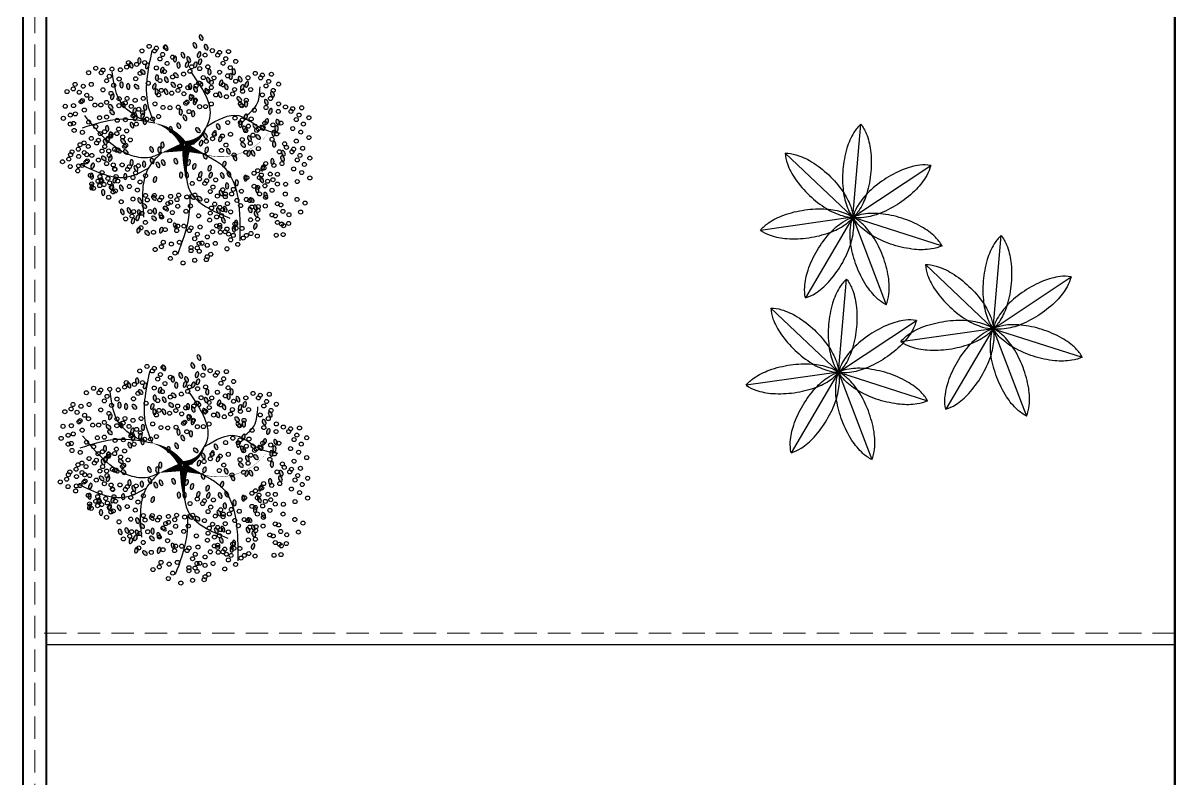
# Model space of a CAD drawing. Header units: millimetres. Extents: x 81693 to 98868, y 6565 to 11437.
# Drawn here: x 94479.4 to 94806.1, y 10430.1 to 10644.3 of the extents above; entities that cross this region are included whole.
import ezdxf

# ---------------------------------------------------------------- set-up
doc = ezdxf.new("R2010")
doc.units = ezdxf.units.MM
doc.linetypes.add('HIDDEN', pattern=[9.525, 6.35, -3.175])
for name, color, linetype in [('A-JARDINERAS', 4, 'Continuous'), ('ARBOLES', 3, 'Continuous'), ('M-CONTENSION', 50, 'Continuous'), ('MOLHO', 114, 'Continuous'), ('PN010', 1, 'Continuous')]:
    doc.layers.add(name, color=color, linetype=linetype)
for name, color, linetype, lineweight in [('Hachura', 1, 'Continuous', 9), ('Parede Baixa', 5, 'Continuous', 50), ('Parede Corte', 4, 'Continuous', 40), ('Pisos', 55, 'Continuous', 5), ('Projeção Cobertura', 2, 'HIDDEN', 20), ('Projeção Viga', 1, 'HIDDEN', 9)]:
    doc.layers.add(name, color=color, linetype=linetype, lineweight=lineweight)

# ---------------------------------------------------------------- blocks, each defined once
blk = doc.blocks.new('MOLHO1')
for q in [(-0.0735, 0.3723), (0.2453, 0.2896), (-0.3369, 0.1747), (-0.3466, -0.1545), (-0.0953, -0.3673), (0.2278, -0.3036), (0.3793, -0.0112)]:
    blk.add_line((0, 0), q)
for points in [[(-0.0735, 0.3723, 0.071554), (-0.0912, 0.3317, 0.064918), (-0.1008, 0.2629, 0.05107), (-0.0927, 0.1751, 0.05107)], [(-0.0735, 0.3723, -0.071554), (-0.0416, 0.3415, -0.064918), (-0.0066, 0.2815, -0.05107), (0.0192, 0.1972, -0.05107)], [(0.2453, 0.2896, 0.071554), (0.2024, 0.2781, 0.064918), (0.1427, 0.2427, 0.05107), (0.0791, 0.1816, 0.05107)], [(0.2453, 0.2896, -0.071554), (0.241, 0.2455, -0.064918), (0.2159, 0.1807, -0.05107), (0.1661, 0.108, -0.05107)], [(0.0192, 0.1972, -0.05107), (0.0273, 0.1094, -0.064918), (0.0177, 0.0406, -0.071554), (0, 0, -0.174779)], [(-0.3369, 0.1747, -0.071554), (-0.2929, 0.1803, -0.064918), (-0.2242, 0.1703, -0.05107), (-0.1422, 0.1379, -0.05107)], [(-0.3369, 0.1747, 0.071554), (-0.3162, 0.1355, 0.064918), (-0.2684, 0.0851, 0.05107), (-0.1947, 0.0367, 0.05107)], [(-0.0927, 0.1751, 0.05107), (-0.0669, 0.0908, 0.064918), (-0.0318, 0.0309, 0.071554), (0, 0, 0.174779)], [(0.0791, 0.1816, 0.05107), (0.0293, 0.1089, 0.064918), (0.0043, 0.0441, 0.071554), (0, 0, 0.174779)], [(-0.1422, 0.1379, -0.05107), (-0.0685, 0.0896, -0.064918), (-0.0207, 0.0392, -0.071554), (0, 0, -0.174779)], [(0.1661, 0.108, -0.05107), (0.1026, 0.0468, -0.064918), (0.0428, 0.0115, -0.071554), (0, 0, -0.174779)], [(0.1913, 0.0514, 0.05107), (0.1034, 0.045, 0.064918), (0.0372, 0.0242, 0.071554), (0, 0, 0.174779)], [(0.3793, -0.0112, 0.071554), (0.3437, 0.0151, 0.064918), (0.2787, 0.0398, 0.05107), (0.1913, 0.0514, 0.05107)], [(-0.1965, -0.0252, -0.05107), (-0.1128, 0.0023, -0.064918), (-0.0436, 0.0082, -0.071554), (0, 0, -0.174779)], [(-0.1947, 0.0367, 0.05107), (-0.1127, 0.0043, 0.064918), (-0.044, -0.0057, 0.071554), (0, 0, 0.174779)], [(-0.1501, -0.1293, 0.05107), (-0.0737, -0.0854, 0.064918), (-0.023, -0.0379, 0.071554), (0, 0, 0.174779)], [(-0.1028, -0.1693, -0.05107), (-0.0721, -0.0867, -0.064918), (-0.0336, -0.0289, -0.071554), (0, 0, -0.174779)], [(0.0683, -0.186, -0.05107), (0.0228, -0.1105, -0.064918), (0.0017, -0.0443, -0.071554), (0, 0, -0.174779)], [(0.188, -0.0626, -0.05107), (0.1006, -0.051, -0.064918), (0.0357, -0.0263, -0.071554), (0, 0, -0.174779)], [(0.1595, -0.1176, 0.05107), (0.0997, -0.0528, 0.064918), (0.0421, -0.014, 0.071554), (0, 0, 0.174779)], [(0.0075, -0.198, 0.05107), (0.0208, -0.1108, 0.064918), (0.0153, -0.0416, 0.071554), (0, 0, 0.174779)], [(-0.3466, -0.1545, -0.071554), (-0.3236, -0.1166, -0.064918), (-0.273, -0.0691, -0.05107), (-0.1965, -0.0252, -0.05107)], [(0.3793, -0.0112, -0.071554), (0.3422, -0.0354, -0.064918), (0.2759, -0.0562, -0.05107), (0.188, -0.0626, -0.05107)], [(-0.3466, -0.1545, 0.071554), (-0.3031, -0.1627, 0.064918), (-0.2339, -0.1568, 0.05107), (-0.1501, -0.1293, 0.05107)], [(0.2278, -0.3036, 0.071554), (0.2261, -0.2593, 0.064918), (0.2049, -0.1931, 0.05107), (0.1595, -0.1176, 0.05107)], [(-0.0953, -0.3673, -0.071554), (-0.1106, -0.3257, -0.064918), (-0.1162, -0.2565, -0.05107), (-0.1028, -0.1693, -0.05107)], [(0.2278, -0.3036, -0.071554), (0.1857, -0.2896, -0.064918), (0.1281, -0.2507, -0.05107), (0.0683, -0.186, -0.05107)], [(-0.0953, -0.3673, 0.071554), (-0.0617, -0.3384, 0.064918), (-0.0232, -0.2806, 0.05107), (0.0075, -0.198, 0.05107)]]:
    blk.add_lwpolyline(points, format="xyb")
blk = doc.blocks.new('VREG2')
at = {"layer": 'MOLHO', "xscale": 1.04751372467402, "yscale": 1.04751372467402, "zscale": 1.04751372467402, "rotation": 319.3896258453902}
blk.add_blockref('MOLHO1', (0.0043, -0.0462), dxfattribs=at)
blk = doc.blocks.new('17')
at = {"layer": 'A-JARDINERAS', "color": 32}
for points in [[(4495.84, 1680.23, 1.33, 0.0221, 0.199177), (4489.97, 1684.48, 0.0221, 0.0221, 1.224983)], [(4496.02, 1680.23, 1.33, 0.0221, 0.286986), (4500.47, 1683.82, 0.0221, 0.0221, -1.494927)], [(4497.07, 1679.43, 0.133, 0.0221, 0.381476), (4512.91, 1682.47, 0.0221, 0.0221, -1.841687)], [(4496.02, 1679.76, 1.77, 0.0221, 0), (4491.39, 1678.53, 0.0221, 0.0221, 0)], [(4496.02, 1679.66, 1.77, 0.0221, 0), (4500.28, 1678.15, 0.0221, 0.0221, 0)], [(4496.4, 1679.85, 1.77, 0.0221, 0.074947), (4496.4, 1672.95, 0.0221, 0.0221, 0.762797)]]:
    blk.add_lwpolyline(points, format="xyseb", dxfattribs=at)
for points in [[(4490, 1684.47), (4488.83, 1687.51), (4489.5, 1699.09)], [(4487.73, 1684.98), (4483.44, 1688.25), (4481.42, 1694.81)], [(4497.83, 1680.19), (4501.11, 1685.48), (4497.33, 1694.81)], [(4508.5, 1685.98), (4510.45, 1688), (4511.21, 1691.78)], [(4491.39, 1678.53), (4489.02, 1677.58), (4485.46, 1677.92), (4475.87, 1685.99)], [(4500.47, 1683.82), (4506.92, 1685.99), (4511.46, 1683.47), (4515.25, 1682.46)], [(4490, 1684.47), (4482.94, 1685.23), (4475.36, 1683.47)], [(4497.07, 1679.43), (4503.89, 1675.65), (4507.17, 1660.78)], [(4491.39, 1678.53), (4489, 1675.9), (4487.73, 1665.57)], [(4496.57, 1678.43), (4497.07, 1670.86), (4505.15, 1665.32)], [(4488.74, 1675.4), (4484.7, 1673.64), (4475.11, 1676.16)], [(4497.07, 1670.11), (4496.82, 1665.57), (4494.55, 1658.01)]]:
    blk.add_spline(points, degree=3, dxfattribs=at)
blk = doc.blocks.new('71')
at = {"layer": 'M-CONTENSION'}
h = blk.add_hatch(color=1, dxfattribs=at)
h.set_gradient(color1=(255, 0, 0), color2=(255, 0, 0), rotation=180, centered=1, tint=1, name='INVSPHERICAL')
edge = h.paths.add_edge_path()
edge.add_ellipse((4535.43, 1623.4), major_axis=(-0.025, 0.583), ratio=0.578492, start_angle=0, end_angle=360, ccw=False)
edge = h.paths.add_edge_path()
edge.add_ellipse((4536.29, 1622.24), major_axis=(-0.262, 0.521), ratio=0.578492, start_angle=0, end_angle=360, ccw=False)
edge = h.paths.add_edge_path()
edge.add_ellipse((4534.25, 1625.53), major_axis=(-0.445, 0.377), ratio=0.578492, start_angle=0, end_angle=360, ccw=False)
edge = h.paths.add_edge_path()
edge.add_ellipse((4534.15, 1620.58), major_axis=(-0.025, 0.583), ratio=0.578492, start_angle=0, end_angle=360, ccw=False)
edge = h.paths.add_edge_path()
edge.add_ellipse((4553.3, 1628.19), major_axis=(0.205, 0.546), ratio=0.578492, start_angle=0, end_angle=360, ccw=False)
edge = h.paths.add_edge_path()
edge.add_ellipse((4550.3, 1628.79), major_axis=(-0.262, 0.521), ratio=0.578492, start_angle=0, end_angle=360, ccw=False)
edge = h.paths.add_edge_path()
edge.add_ellipse((4552.88, 1630.64), major_axis=(-0.262, 0.521), ratio=0.578492, start_angle=0, end_angle=360, ccw=False)
edge = h.paths.add_edge_path()
edge.add_ellipse((4552.12, 1629.25), major_axis=(0.205, 0.546), ratio=0.578492, start_angle=0, end_angle=360, ccw=False)
edge = h.paths.add_edge_path()
edge.add_ellipse((4544.93, 1630.83), major_axis=(-0.262, 0.521), ratio=0.578492, start_angle=0, end_angle=360, ccw=False)
edge = h.paths.add_edge_path()
edge.add_ellipse((4546.17, 1632.41), major_axis=(-0.262, 0.521), ratio=0.578492, start_angle=0, end_angle=360, ccw=False)
edge = h.paths.add_edge_path()
edge.add_ellipse((4545.31, 1633.58), major_axis=(-0.025, 0.583), ratio=0.578492, start_angle=0, end_angle=360, ccw=False)
edge = h.paths.add_edge_path()
edge.add_ellipse((4547.81, 1633.26), major_axis=(-0.025, 0.583), ratio=0.578492, start_angle=0, end_angle=360, ccw=False)
edge = h.paths.add_edge_path()
edge.add_ellipse((4548.79, 1629.93), major_axis=(-0.445, 0.377), ratio=0.578492, start_angle=0, end_angle=360, ccw=False)
edge = h.paths.add_edge_path()
edge.add_ellipse((4548.21, 1635.67), major_axis=(0.205, 0.546), ratio=0.578492, start_angle=0, end_angle=360, ccw=False)
edge = h.paths.add_edge_path()
edge.add_ellipse((4538.08, 1631.66), major_axis=(-0.025, 0.583), ratio=0.578492, start_angle=0, end_angle=360, ccw=False)
edge = h.paths.add_edge_path()
edge.add_ellipse((4537.62, 1632.78), major_axis=(0.205, 0.546), ratio=0.578492, start_angle=0, end_angle=360, ccw=False)
edge = h.paths.add_edge_path()
edge.add_ellipse((4538.14, 1634.53), major_axis=(-0.025, 0.583), ratio=0.578492, start_angle=0, end_angle=360, ccw=False)
edge = h.paths.add_edge_path()
edge.add_ellipse((4536.42, 1638.69), major_axis=(-0.445, 0.377), ratio=0.578492, start_angle=0, end_angle=360, ccw=False)
edge = h.paths.add_edge_path()
edge.add_ellipse((4533.4, 1639.04), major_axis=(-0.025, 0.583), ratio=0.578492, start_angle=0, end_angle=360, ccw=False)
edge = h.paths.add_edge_path()
edge.add_ellipse((4536.02, 1633.84), major_axis=(0.205, 0.546), ratio=0.578492, start_angle=0, end_angle=360, ccw=False)
edge = h.paths.add_edge_path()
edge.add_ellipse((4536.2, 1632.4), major_axis=(0.205, 0.546), ratio=0.578492, start_angle=0, end_angle=360, ccw=False)
edge = h.paths.add_edge_path()
edge.add_ellipse((4533.73, 1635.02), major_axis=(-0.262, 0.521), ratio=0.578492, start_angle=0, end_angle=360, ccw=False)
edge = h.paths.add_edge_path()
edge.add_ellipse((4531.54, 1636.67), major_axis=(0.205, 0.546), ratio=0.578492, start_angle=0, end_angle=360, ccw=False)
edge = h.paths.add_edge_path()
edge.add_ellipse((4531.2, 1634.62), major_axis=(-0.445, 0.377), ratio=0.578492, start_angle=0, end_angle=360, ccw=False)
edge = h.paths.add_edge_path()
edge.add_ellipse((4531.48, 1633.53), major_axis=(-0.445, 0.377), ratio=0.578492, start_angle=0, end_angle=360, ccw=False)
edge = h.paths.add_edge_path()
edge.add_ellipse((4534.74, 1638.74), major_axis=(-0.025, 0.583), ratio=0.578492, start_angle=0, end_angle=360, ccw=False)
edge = h.paths.add_edge_path()
edge.add_ellipse((4535.33, 1643.04), major_axis=(-0.262, 0.521), ratio=0.578492, start_angle=0, end_angle=360, ccw=False)
edge = h.paths.add_edge_path()
edge.add_ellipse((4536.98, 1643.89), major_axis=(-0.025, 0.583), ratio=0.578492, start_angle=0, end_angle=360, ccw=False)
edge = h.paths.add_edge_path()
edge.add_ellipse((4537.68, 1641.65), major_axis=(-0.445, 0.377), ratio=0.578492, start_angle=0, end_angle=360, ccw=False)
edge = h.paths.add_edge_path()
edge.add_ellipse((4540.48, 1637.64), major_axis=(-0.025, 0.583), ratio=0.578492, start_angle=0, end_angle=360, ccw=False)
edge = h.paths.add_edge_path()
edge.add_ellipse((4540.02, 1638.76), major_axis=(0.205, 0.546), ratio=0.578492, start_angle=0, end_angle=360, ccw=False)
edge = h.paths.add_edge_path()
edge.add_ellipse((4540.53, 1640.5), major_axis=(-0.025, 0.583), ratio=0.578492, start_angle=0, end_angle=360, ccw=False)
edge = h.paths.add_edge_path()
edge.add_ellipse((4538.56, 1642.91), major_axis=(0.205, 0.546), ratio=0.578492, start_angle=0, end_angle=360, ccw=False)
edge = h.paths.add_edge_path()
edge.add_ellipse((4537.99, 1614.67), major_axis=(-0.445, 0.377), ratio=0.578492, start_angle=0, end_angle=360, ccw=False)
edge = h.paths.add_edge_path()
edge.add_ellipse((4540.13, 1620.01), major_axis=(0.205, 0.546), ratio=0.578492, start_angle=0, end_angle=360, ccw=False)
edge = h.paths.add_edge_path()
edge.add_ellipse((4549.29, 1621.02), major_axis=(0.205, 0.546), ratio=0.578492, start_angle=0, end_angle=360, ccw=False)
edge = h.paths.add_edge_path()
edge.add_ellipse((4546.55, 1620.88), major_axis=(-0.025, 0.583), ratio=0.578492, start_angle=0, end_angle=360, ccw=False)
edge = h.paths.add_edge_path()
edge.add_ellipse((4545.38, 1620.89), major_axis=(-0.025, 0.583), ratio=0.578492, start_angle=0, end_angle=360, ccw=False)
edge = h.paths.add_edge_path()
edge.add_ellipse((4547.74, 1616.47), major_axis=(-0.445, 0.377), ratio=0.578492, start_angle=0, end_angle=360, ccw=False)
edge = h.paths.add_edge_path()
edge.add_ellipse((4549.14, 1616.15), major_axis=(-0.445, 0.377), ratio=0.578492, start_angle=0, end_angle=360, ccw=False)
edge = h.paths.add_edge_path()
edge.add_ellipse((4540.1, 1613.64), major_axis=(-0.025, 0.583), ratio=0.578492, start_angle=0, end_angle=360, ccw=False)
edge = h.paths.add_edge_path()
edge.add_ellipse((4542.37, 1614.13), major_axis=(-0.445, 0.377), ratio=0.578492, start_angle=0, end_angle=360, ccw=False)
edge = h.paths.add_edge_path()
edge.add_ellipse((4541.31, 1612.81), major_axis=(-0.262, 0.521), ratio=0.578492, start_angle=0, end_angle=360, ccw=False)
edge = h.paths.add_edge_path()
edge.add_ellipse((4539.92, 1616.3), major_axis=(-0.445, 0.377), ratio=0.578492, start_angle=0, end_angle=360, ccw=False)
edge = h.paths.add_edge_path()
edge.add_ellipse((4564.15, 1627.1), major_axis=(-0.025, 0.583), ratio=0.578492, start_angle=0, end_angle=360, ccw=False)
edge = h.paths.add_edge_path()
edge.add_ellipse((4564.03, 1629.3), major_axis=(-0.025, 0.583), ratio=0.578492, start_angle=0, end_angle=360, ccw=False)
edge = h.paths.add_edge_path()
edge.add_ellipse((4564.64, 1630.24), major_axis=(-0.025, 0.583), ratio=0.578492, start_angle=0, end_angle=360, ccw=False)
edge = h.paths.add_edge_path()
edge.add_ellipse((4564.89, 1631.55), major_axis=(-0.262, 0.521), ratio=0.578492, start_angle=0, end_angle=360, ccw=False)
edge = h.paths.add_edge_path()
edge.add_ellipse((4562.65, 1631.67), major_axis=(0.205, 0.546), ratio=0.578492, start_angle=0, end_angle=360, ccw=False)
edge = h.paths.add_edge_path()
edge.add_ellipse((4563.41, 1633.73), major_axis=(0.205, 0.546), ratio=0.578492, start_angle=0, end_angle=360, ccw=False)
edge = h.paths.add_edge_path()
edge.add_ellipse((4562.57, 1635.6), major_axis=(-0.262, 0.521), ratio=0.578492, start_angle=0, end_angle=360, ccw=False)
edge = h.paths.add_edge_path()
edge.add_ellipse((4563.81, 1637.18), major_axis=(-0.262, 0.521), ratio=0.578492, start_angle=0, end_angle=360, ccw=False)
edge = h.paths.add_edge_path()
edge.add_ellipse((4561.77, 1630.41), major_axis=(-0.445, 0.377), ratio=0.578492, start_angle=0, end_angle=360, ccw=False)
edge = h.paths.add_edge_path()
edge.add_ellipse((4560.36, 1630.72), major_axis=(-0.445, 0.377), ratio=0.578492, start_angle=0, end_angle=360, ccw=False)
edge = h.paths.add_edge_path()
edge.add_ellipse((4560.92, 1628.54), major_axis=(-0.445, 0.377), ratio=0.578492, start_angle=0, end_angle=360, ccw=False)
edge = h.paths.add_edge_path()
edge.add_ellipse((4561.84, 1622.32), major_axis=(0.205, 0.546), ratio=0.578492, start_angle=0, end_angle=360, ccw=False)
edge = h.paths.add_edge_path()
edge.add_ellipse((4565.84, 1624.2), major_axis=(-0.262, 0.521), ratio=0.578492, start_angle=0, end_angle=360, ccw=False)
edge = h.paths.add_edge_path()
edge.add_ellipse((4566.01, 1625.32), major_axis=(-0.262, 0.521), ratio=0.578492, start_angle=0, end_angle=360, ccw=False)
edge = h.paths.add_edge_path()
edge.add_ellipse((4563.79, 1623.62), major_axis=(-0.025, 0.583), ratio=0.578492, start_angle=0, end_angle=360, ccw=False)
edge = h.paths.add_edge_path()
edge.add_ellipse((4559.9, 1625.3), major_axis=(-0.262, 0.521), ratio=0.578492, start_angle=0, end_angle=360, ccw=False)
edge = h.paths.add_edge_path()
edge.add_ellipse((4561.62, 1619.94), major_axis=(-0.262, 0.521), ratio=0.578492, start_angle=0, end_angle=360, ccw=False)
edge = h.paths.add_edge_path()
edge.add_ellipse((4530.1, 1627.52), major_axis=(-0.262, 0.521), ratio=0.578492, start_angle=0, end_angle=360, ccw=False)
edge = h.paths.add_edge_path()
edge.add_ellipse((4529.82, 1624.27), major_axis=(-0.445, 0.377), ratio=0.578492, start_angle=0, end_angle=360, ccw=False)
edge = h.paths.add_edge_path()
edge.add_ellipse((4527.55, 1622.72), major_axis=(0.205, 0.546), ratio=0.578492, start_angle=0, end_angle=360, ccw=False)
edge = h.paths.add_edge_path()
edge.add_ellipse((4527.4, 1620.66), major_axis=(-0.025, 0.583), ratio=0.578492, start_angle=0, end_angle=360, ccw=False)
edge = h.paths.add_edge_path()
edge.add_ellipse((4537.93, 1623.09), major_axis=(-0.025, 0.583), ratio=0.578492, start_angle=0, end_angle=360, ccw=False)
edge = h.paths.add_edge_path()
edge.add_ellipse((4532.84, 1625.84), major_axis=(-0.445, 0.377), ratio=0.578492, start_angle=0, end_angle=360, ccw=False)
edge = h.paths.add_edge_path()
edge.add_ellipse((4533.69, 1627.71), major_axis=(-0.445, 0.377), ratio=0.578492, start_angle=0, end_angle=360, ccw=False)
edge = h.paths.add_edge_path()
edge.add_ellipse((4530.49, 1630.26), major_axis=(-0.025, 0.583), ratio=0.578492, start_angle=0, end_angle=360, ccw=False)
edge = h.paths.add_edge_path()
edge.add_ellipse((4530.6, 1628.07), major_axis=(-0.025, 0.583), ratio=0.578492, start_angle=0, end_angle=360, ccw=False)
edge = h.paths.add_edge_path()
edge.add_ellipse((4531.21, 1629.01), major_axis=(-0.025, 0.583), ratio=0.578492, start_angle=0, end_angle=360, ccw=False)
edge = h.paths.add_edge_path()
edge.add_ellipse((4535.5, 1630.94), major_axis=(-0.262, 0.521), ratio=0.578492, start_angle=0, end_angle=360, ccw=False)
edge = h.paths.add_edge_path()
edge.add_ellipse((4531.12, 1624.22), major_axis=(0.205, 0.546), ratio=0.578492, start_angle=0, end_angle=360, ccw=False)
edge = h.paths.add_edge_path()
edge.add_ellipse((4550.55, 1625.97), major_axis=(0.205, 0.546), ratio=0.578492, start_angle=0, end_angle=360, ccw=False)
edge = h.paths.add_edge_path()
edge.add_ellipse((4550.25, 1624.67), major_axis=(-0.262, 0.521), ratio=0.578492, start_angle=0, end_angle=360, ccw=False)
edge = h.paths.add_edge_path()
edge.add_ellipse((4554.92, 1625.71), major_axis=(-0.262, 0.521), ratio=0.578492, start_angle=0, end_angle=360, ccw=False)
edge = h.paths.add_edge_path()
edge.add_ellipse((4547.33, 1636.53), major_axis=(-0.025, 0.583), ratio=0.578492, start_angle=0, end_angle=360, ccw=False)
edge = h.paths.add_edge_path()
edge.add_ellipse((4547.22, 1638.72), major_axis=(-0.025, 0.583), ratio=0.578492, start_angle=0, end_angle=360, ccw=False)
edge = h.paths.add_edge_path()
edge.add_ellipse((4542.37, 1637.69), major_axis=(-0.262, 0.521), ratio=0.578492, start_angle=0, end_angle=360, ccw=False)
edge = h.paths.add_edge_path()
edge.add_ellipse((4542.44, 1640.11), major_axis=(-0.262, 0.521), ratio=0.578492, start_angle=0, end_angle=360, ccw=False)
edge = h.paths.add_edge_path()
edge.add_ellipse((4541.59, 1642.03), major_axis=(0.205, 0.546), ratio=0.578492, start_angle=0, end_angle=360, ccw=False)
edge = h.paths.add_edge_path()
edge.add_ellipse((4546.6, 1643.16), major_axis=(0.205, 0.546), ratio=0.578492, start_angle=0, end_angle=360, ccw=False)
edge = h.paths.add_edge_path()
edge.add_ellipse((4546.93, 1644.18), major_axis=(-0.262, 0.521), ratio=0.578492, start_angle=0, end_angle=360, ccw=False)
edge = h.paths.add_edge_path()
edge.add_ellipse((4545.76, 1645.02), major_axis=(-0.262, 0.521), ratio=0.578492, start_angle=0, end_angle=360, ccw=False)
edge = h.paths.add_edge_path()
edge.add_ellipse((4544.15, 1644.27), major_axis=(-0.025, 0.583), ratio=0.578492, start_angle=0, end_angle=360, ccw=False)
edge = h.paths.add_edge_path()
edge.add_ellipse((4544.87, 1643.02), major_axis=(-0.025, 0.583), ratio=0.578492, start_angle=0, end_angle=360, ccw=False)
edge = h.paths.add_edge_path()
edge.add_ellipse((4544.35, 1641), major_axis=(-0.445, 0.377), ratio=0.578492, start_angle=0, end_angle=360, ccw=False)
edge = h.paths.add_edge_path()
edge.add_ellipse((4543.83, 1639.06), major_axis=(-0.445, 0.377), ratio=0.578492, start_angle=0, end_angle=360, ccw=False)
edge = h.paths.add_edge_path()
edge.add_ellipse((4558.48, 1635.21), major_axis=(-0.025, 0.583), ratio=0.578492, start_angle=0, end_angle=360, ccw=False)
edge = h.paths.add_edge_path()
edge.add_ellipse((4553.24, 1637.08), major_axis=(-0.262, 0.521), ratio=0.578492, start_angle=0, end_angle=360, ccw=False)
edge = h.paths.add_edge_path()
edge.add_ellipse((4554.48, 1638.66), major_axis=(-0.262, 0.521), ratio=0.578492, start_angle=0, end_angle=360, ccw=False)
edge = h.paths.add_edge_path()
edge.add_ellipse((4553.46, 1639.46), major_axis=(0.205, 0.546), ratio=0.578492, start_angle=0, end_angle=360, ccw=False)
edge = h.paths.add_edge_path()
edge.add_ellipse((4557.71, 1638.53), major_axis=(0.205, 0.546), ratio=0.578492, start_angle=0, end_angle=360, ccw=False)
edge = h.paths.add_edge_path()
edge.add_ellipse((4558.64, 1639.16), major_axis=(0.205, 0.546), ratio=0.578492, start_angle=0, end_angle=360, ccw=False)
edge = h.paths.add_edge_path()
edge.add_ellipse((4557.29, 1640.23), major_axis=(-0.262, 0.521), ratio=0.578492, start_angle=0, end_angle=360, ccw=False)
edge = h.paths.add_edge_path()
edge.add_ellipse((4556.02, 1641.7), major_axis=(-0.025, 0.583), ratio=0.578492, start_angle=0, end_angle=360, ccw=False)
edge = h.paths.add_edge_path()
edge.add_ellipse((4555.4, 1640.76), major_axis=(-0.025, 0.583), ratio=0.578492, start_angle=0, end_angle=360, ccw=False)
edge = h.paths.add_edge_path()
edge.add_ellipse((4557.39, 1635.09), major_axis=(-0.445, 0.377), ratio=0.578492, start_angle=0, end_angle=360, ccw=False)
edge = h.paths.add_edge_path()
edge.add_ellipse((4557.11, 1636.18), major_axis=(-0.445, 0.377), ratio=0.578492, start_angle=0, end_angle=360, ccw=False)
edge = h.paths.add_edge_path()
edge.add_ellipse((4557.9, 1626.97), major_axis=(-0.445, 0.377), ratio=0.578492, start_angle=0, end_angle=360, ccw=False)
edge = h.paths.add_edge_path()
edge.add_ellipse((4558.18, 1630.22), major_axis=(-0.262, 0.521), ratio=0.578492, start_angle=0, end_angle=360, ccw=False)
edge = h.paths.add_edge_path()
edge.add_ellipse((4559.18, 1628.26), major_axis=(-0.262, 0.521), ratio=0.578492, start_angle=0, end_angle=360, ccw=False)
edge = h.paths.add_edge_path()
edge.add_ellipse((4558.4, 1632.6), major_axis=(0.205, 0.546), ratio=0.578492, start_angle=0, end_angle=360, ccw=False)
edge = h.paths.add_edge_path()
edge.add_ellipse((4557.34, 1631.08), major_axis=(-0.025, 0.583), ratio=0.578492, start_angle=0, end_angle=360, ccw=False)
edge = h.paths.add_edge_path()
edge.add_ellipse((4541.64, 1626.95), major_axis=(-0.025, 0.583), ratio=0.578492, start_angle=0, end_angle=360, ccw=False)
edge = h.paths.add_edge_path()
edge.add_ellipse((4541.03, 1626), major_axis=(-0.025, 0.583), ratio=0.578492, start_angle=0, end_angle=360, ccw=False)
edge = h.paths.add_edge_path()
edge.add_ellipse((4543.31, 1630.07), major_axis=(-0.025, 0.583), ratio=0.578492, start_angle=0, end_angle=360, ccw=False)
edge = h.paths.add_edge_path()
edge.add_ellipse((4541.8, 1623.39), major_axis=(-0.262, 0.521), ratio=0.578492, start_angle=0, end_angle=360, ccw=False)
edge = h.paths.add_edge_path()
edge.add_ellipse((4539.56, 1623.77), major_axis=(-0.262, 0.521), ratio=0.578492, start_angle=0, end_angle=360, ccw=False)
edge = h.paths.add_edge_path()
edge.add_ellipse((4540.73, 1622.93), major_axis=(-0.262, 0.521), ratio=0.578492, start_angle=0, end_angle=360, ccw=False)
edge = h.paths.add_edge_path()
edge.add_ellipse((4549.43, 1627.34), major_axis=(0.205, 0.546), ratio=0.578492, start_angle=0, end_angle=360, ccw=False)
edge = h.paths.add_edge_path()
edge.add_ellipse((4548.19, 1647.01), major_axis=(-0.262, 0.521), ratio=0.578492, start_angle=0, end_angle=360, ccw=False)
edge = h.paths.add_edge_path()
edge.add_ellipse((4549.43, 1648.59), major_axis=(-0.262, 0.521), ratio=0.578492, start_angle=0, end_angle=360, ccw=False)
edge = h.paths.add_edge_path()
edge.add_ellipse((4550.44, 1646.64), major_axis=(-0.262, 0.521), ratio=0.578492, start_angle=0, end_angle=360, ccw=False)
edge = h.paths.add_edge_path()
edge.add_ellipse((4549.03, 1645.15), major_axis=(0.205, 0.546), ratio=0.578492, start_angle=0, end_angle=360, ccw=False)
edge = h.paths.add_edge_path()
edge.add_ellipse((4549.21, 1643.72), major_axis=(0.205, 0.546), ratio=0.578492, start_angle=0, end_angle=360, ccw=False)
edge = h.paths.add_edge_path()
edge.add_ellipse((4548.27, 1643.09), major_axis=(0.205, 0.546), ratio=0.578492, start_angle=0, end_angle=360, ccw=False)
edge = h.paths.add_edge_path()
edge.add_ellipse((4548.04, 1622.63), major_axis=(0.205, 0.546), ratio=0.578492, start_angle=0, end_angle=360, ccw=False)
edge = h.paths.add_edge_path()
edge.add_ellipse((4546.93, 1623.43), major_axis=(0.205, 0.546), ratio=0.578492, start_angle=0, end_angle=360, ccw=False)
edge = h.paths.add_edge_path()
edge.add_ellipse((4544.33, 1623.67), major_axis=(-0.262, 0.521), ratio=0.578492, start_angle=0, end_angle=360, ccw=False)
edge = h.paths.add_edge_path()
edge.add_ellipse((4551.16, 1622.28), major_axis=(0.205, 0.546), ratio=0.578492, start_angle=0, end_angle=360, ccw=False)
edge = h.paths.add_edge_path()
edge.add_ellipse((4556.26, 1624.36), major_axis=(-0.262, 0.521), ratio=0.578492, start_angle=0, end_angle=360, ccw=False)
edge = h.paths.add_edge_path()
edge.add_ellipse((4559.03, 1625.24), major_axis=(0.205, 0.546), ratio=0.578492, start_angle=0, end_angle=360, ccw=False)
edge = h.paths.add_edge_path()
edge.add_ellipse((4554.09, 1623.07), major_axis=(0.205, 0.546), ratio=0.578492, start_angle=0, end_angle=360, ccw=False)
edge = h.paths.add_edge_path()
edge.add_ellipse((4539.44, 1626.04), major_axis=(-0.262, 0.521), ratio=0.578492, start_angle=0, end_angle=360, ccw=False)
edge = h.paths.add_edge_path()
edge.add_ellipse((4551.11, 1641.68), major_axis=(-0.025, 0.583), ratio=0.578492, start_angle=0, end_angle=360, ccw=False)
edge = h.paths.add_edge_path()
edge.add_ellipse((4549.31, 1639.28), major_axis=(-0.445, 0.377), ratio=0.578492, start_angle=0, end_angle=360, ccw=False)
edge = h.paths.add_edge_path()
edge.add_ellipse((4550.89, 1640.01), major_axis=(-0.262, 0.521), ratio=0.578492, start_angle=0, end_angle=360, ccw=False)
edge = h.paths.add_edge_path()
edge.add_ellipse((4550.55, 1637.79), major_axis=(-0.262, 0.521), ratio=0.578492, start_angle=0, end_angle=360, ccw=False)
edge = h.paths.add_edge_path()
edge.add_ellipse((4548.3, 1638.16), major_axis=(-0.262, 0.521), ratio=0.578492, start_angle=0, end_angle=360, ccw=False)
edge = h.paths.add_edge_path()
edge.add_ellipse((4542.36, 1646.55), major_axis=(-0.262, 0.521), ratio=0.578492, start_angle=0, end_angle=360, ccw=False)
edge = h.paths.add_edge_path()
edge.add_ellipse((4551.34, 1620.85), major_axis=(0.205, 0.546), ratio=0.578492, start_angle=0, end_angle=360, ccw=False)
edge = h.paths.add_edge_path()
edge.add_ellipse((4558.38, 1620.28), major_axis=(-0.025, 0.583), ratio=0.578492, start_angle=0, end_angle=360, ccw=False)
edge = h.paths.add_edge_path()
edge.add_ellipse((4553.7, 1620.81), major_axis=(-0.262, 0.521), ratio=0.578492, start_angle=0, end_angle=360, ccw=False)
edge = h.paths.add_edge_path()
edge.add_ellipse((4555.04, 1621.08), major_axis=(-0.262, 0.521), ratio=0.578492, start_angle=0, end_angle=360, ccw=False)
edge = h.paths.add_edge_path()
edge.add_ellipse((4529.23, 1619.78), major_axis=(0.205, 0.546), ratio=0.578492, start_angle=0, end_angle=360, ccw=False)
edge = h.paths.add_edge_path()
edge.add_ellipse((4527.36, 1618.52), major_axis=(0.205, 0.546), ratio=0.578492, start_angle=0, end_angle=360, ccw=False)
edge = h.paths.add_edge_path()
edge.add_ellipse((4529.69, 1617.39), major_axis=(-0.025, 0.583), ratio=0.578492, start_angle=0, end_angle=360, ccw=False)
edge = h.paths.add_edge_path()
edge.add_ellipse((4533.36, 1618.33), major_axis=(-0.262, 0.521), ratio=0.578492, start_angle=0, end_angle=360, ccw=False)
edge = h.paths.add_edge_path()
edge.add_ellipse((4531.41, 1618.51), major_axis=(0.205, 0.546), ratio=0.578492, start_angle=0, end_angle=360, ccw=False)
edge = h.paths.add_edge_path()
edge.add_ellipse((4532.03, 1619.89), major_axis=(0.205, 0.546), ratio=0.578492, start_angle=0, end_angle=360, ccw=False)
edge = h.paths.add_edge_path()
edge.add_ellipse((4534.89, 1613.75), major_axis=(-0.262, 0.521), ratio=0.578492, start_angle=0, end_angle=360, ccw=False)
edge = h.paths.add_edge_path()
edge.add_ellipse((4533.55, 1613.48), major_axis=(-0.262, 0.521), ratio=0.578492, start_angle=0, end_angle=360, ccw=False)
edge = h.paths.add_edge_path()
edge.add_ellipse((4537.05, 1615.75), major_axis=(-0.262, 0.521), ratio=0.578492, start_angle=0, end_angle=360, ccw=False)
edge = h.paths.add_edge_path()
edge.add_ellipse((4536.82, 1609.8), major_axis=(0.205, 0.546), ratio=0.578492, start_angle=0, end_angle=360, ccw=False)
edge = h.paths.add_edge_path()
edge.add_ellipse((4536.64, 1612.3), major_axis=(0.205, 0.546), ratio=0.578492, start_angle=0, end_angle=360, ccw=False)
edge = h.paths.add_edge_path()
edge.add_ellipse((4535.71, 1611.67), major_axis=(0.205, 0.546), ratio=0.578492, start_angle=0, end_angle=360, ccw=False)
edge = h.paths.add_edge_path()
edge.add_ellipse((4536.98, 1613.32), major_axis=(-0.262, 0.521), ratio=0.578492, start_angle=0, end_angle=360, ccw=False)
edge = h.paths.add_edge_path()
edge.add_ellipse((4560.73, 1617.93), major_axis=(-0.025, 0.583), ratio=0.578492, start_angle=0, end_angle=360, ccw=False)
edge = h.paths.add_edge_path()
edge.add_ellipse((4562.45, 1616.87), major_axis=(-0.262, 0.521), ratio=0.578492, start_angle=0, end_angle=360, ccw=False)
edge = h.paths.add_edge_path()
edge.add_ellipse((4552.92, 1613.75), major_axis=(-0.262, 0.521), ratio=0.578492, start_angle=0, end_angle=360, ccw=False)
edge = h.paths.add_edge_path()
edge.add_ellipse((4556.6, 1619.35), major_axis=(-0.025, 0.583), ratio=0.578492, start_angle=0, end_angle=360, ccw=False)
edge = h.paths.add_edge_path()
edge.add_ellipse((4554.66, 1618.71), major_axis=(-0.025, 0.583), ratio=0.578492, start_angle=0, end_angle=360, ccw=False)
edge = h.paths.add_edge_path()
edge.add_ellipse((4559.64, 1615.87), major_axis=(-0.445, 0.377), ratio=0.578492, start_angle=0, end_angle=360, ccw=False)
edge = h.paths.add_edge_path()
edge.add_ellipse((4553.46, 1617.28), major_axis=(-0.262, 0.521), ratio=0.578492, start_angle=0, end_angle=360, ccw=False)
edge = h.paths.add_edge_path()
edge.add_ellipse((4556.04, 1609.99), major_axis=(-0.025, 0.583), ratio=0.578492, start_angle=0, end_angle=360, ccw=False)
edge = h.paths.add_edge_path()
edge.add_ellipse((4556.49, 1611.22), major_axis=(-0.025, 0.583), ratio=0.578492, start_angle=0, end_angle=360, ccw=False)
edge = h.paths.add_edge_path()
edge.add_ellipse((4559.32, 1613.87), major_axis=(-0.262, 0.521), ratio=0.578492, start_angle=0, end_angle=360, ccw=False)
edge = h.paths.add_edge_path()
edge.add_ellipse((4560.5, 1613.02), major_axis=(-0.262, 0.521), ratio=0.578492, start_angle=0, end_angle=360, ccw=False)
edge = h.paths.add_edge_path()
edge.add_ellipse((4560.34, 1610.57), major_axis=(0.205, 0.546), ratio=0.578492, start_angle=0, end_angle=360, ccw=False)
edge = h.paths.add_edge_path()
edge.add_ellipse((4560.39, 1614.33), major_axis=(-0.262, 0.521), ratio=0.578492, start_angle=0, end_angle=360, ccw=False)
edge = h.paths.add_edge_path()
edge.add_ellipse((4553.93, 1611.79), major_axis=(-0.262, 0.521), ratio=0.578492, start_angle=0, end_angle=360, ccw=False)
edge = h.paths.add_edge_path()
edge.add_ellipse((4554.27, 1614.02), major_axis=(-0.262, 0.521), ratio=0.578492, start_angle=0, end_angle=360, ccw=False)
edge = h.paths.add_edge_path()
edge.add_ellipse((4544.22, 1610.66), major_axis=(-0.262, 0.521), ratio=0.578492, start_angle=0, end_angle=360, ccw=False)
edge = h.paths.add_edge_path()
edge.add_ellipse((4541.38, 1609.78), major_axis=(0.205, 0.546), ratio=0.578492, start_angle=0, end_angle=360, ccw=False)
edge = h.paths.add_edge_path()
edge.add_ellipse((4538.54, 1609.24), major_axis=(-0.445, 0.377), ratio=0.578492, start_angle=0, end_angle=360, ccw=False)
edge = h.paths.add_edge_path()
edge.add_ellipse((4539.95, 1612.18), major_axis=(-0.445, 0.377), ratio=0.578492, start_angle=0, end_angle=360, ccw=False)
at = {"layer": 'ARBOLES', "color": 10, "extrusion": (0, 0, -1)}
for centre, major_axis in [((4549.43, 1648.59), (-0.262, 0.521)), ((4542.36, 1646.55), (-0.262, 0.521)), ((4548.19, 1647.01), (-0.262, 0.521)), ((4550.44, 1646.64), (-0.262, 0.521)), ((4536.98, 1643.89), (-0.025, 0.583)), ((4544.15, 1644.27), (-0.025, 0.583)), ((4545.76, 1645.02), (-0.262, 0.521)), ((4546.93, 1644.18), (-0.262, 0.521)), ((4535.33, 1643.04), (-0.262, 0.521)), ((4544.87, 1643.02), (-0.025, 0.583)), ((4551.11, 1641.68), (-0.025, 0.583)), ((4556.02, 1641.7), (-0.025, 0.583)), ((4533.4, 1639.04), (-0.025, 0.583)), ((4534.74, 1638.74), (-0.025, 0.583)), ((4540.53, 1640.5), (-0.025, 0.583)), ((4542.44, 1640.11), (-0.262, 0.521)), ((4547.22, 1638.72), (-0.025, 0.583)), ((4550.89, 1640.01), (-0.262, 0.521)), ((4554.48, 1638.66), (-0.262, 0.521)), ((4555.4, 1640.76), (-0.025, 0.583)), ((4557.29, 1640.23), (-0.262, 0.521)), ((4540.48, 1637.64), (-0.025, 0.583)), ((4542.37, 1637.69), (-0.262, 0.521)), ((4547.33, 1636.53), (-0.025, 0.583)), ((4548.3, 1638.16), (-0.262, 0.521)), ((4550.55, 1637.79), (-0.262, 0.521)), ((4553.24, 1637.08), (-0.262, 0.521)), ((4563.81, 1637.18), (-0.262, 0.521)), ((4533.73, 1635.02), (-0.262, 0.521)), ((4538.14, 1634.53), (-0.025, 0.583)), ((4558.48, 1635.21), (-0.025, 0.583)), ((4562.57, 1635.6), (-0.262, 0.521)), ((4538.08, 1631.66), (-0.025, 0.583)), ((4545.31, 1633.58), (-0.025, 0.583)), ((4546.17, 1632.41), (-0.262, 0.521)), ((4547.81, 1633.26), (-0.025, 0.583)), ((4530.49, 1630.26), (-0.025, 0.583)), ((4535.5, 1630.94), (-0.262, 0.521)), ((4543.31, 1630.07), (-0.025, 0.583)), ((4544.93, 1630.83), (-0.262, 0.521)), ((4552.88, 1630.64), (-0.262, 0.521)), ((4557.34, 1631.08), (-0.025, 0.583)), ((4558.18, 1630.22), (-0.262, 0.521)), ((4564.03, 1629.3), (-0.025, 0.583)), ((4564.64, 1630.24), (-0.025, 0.583)), ((4564.89, 1631.55), (-0.262, 0.521)), ((4530.1, 1627.52), (-0.262, 0.521)), ((4530.6, 1628.07), (-0.025, 0.583)), ((4531.21, 1629.01), (-0.025, 0.583)), ((4541.64, 1626.95), (-0.025, 0.583)), ((4550.3, 1628.79), (-0.262, 0.521)), ((4559.18, 1628.26), (-0.262, 0.521)), ((4564.15, 1627.1), (-0.025, 0.583)), ((4539.44, 1626.04), (-0.262, 0.521)), ((4541.03, 1626), (-0.025, 0.583)), ((4550.25, 1624.67), (-0.262, 0.521)), ((4554.92, 1625.71), (-0.262, 0.521)), ((4559.9, 1625.3), (-0.262, 0.521)), ((4566.01, 1625.32), (-0.262, 0.521)), ((4535.43, 1623.4), (-0.025, 0.583)), ((4537.93, 1623.09), (-0.025, 0.583)), ((4539.56, 1623.77), (-0.262, 0.521)), ((4540.73, 1622.93), (-0.262, 0.521)), ((4541.8, 1623.39), (-0.262, 0.521)), ((4544.33, 1623.67), (-0.262, 0.521)), ((4556.26, 1624.36), (-0.262, 0.521)), ((4563.79, 1623.62), (-0.025, 0.583)), ((4565.84, 1624.2), (-0.262, 0.521)), ((4527.4, 1620.66), (-0.025, 0.583)), ((4534.15, 1620.58), (-0.025, 0.583)), ((4536.29, 1622.24), (-0.262, 0.521)), ((4545.38, 1620.89), (-0.025, 0.583)), ((4546.55, 1620.88), (-0.025, 0.583)), ((4553.7, 1620.81), (-0.262, 0.521)), ((4555.04, 1621.08), (-0.262, 0.521)), ((4558.38, 1620.28), (-0.025, 0.583)), ((4533.36, 1618.33), (-0.262, 0.521)), ((4554.66, 1618.71), (-0.025, 0.583)), ((4556.6, 1619.35), (-0.025, 0.583)), ((4560.73, 1617.93), (-0.025, 0.583)), ((4561.62, 1619.94), (-0.262, 0.521)), ((4529.69, 1617.39), (-0.025, 0.583)), ((4537.05, 1615.75), (-0.262, 0.521)), ((4553.46, 1617.28), (-0.262, 0.521)), ((4562.45, 1616.87), (-0.262, 0.521)), ((4533.55, 1613.48), (-0.262, 0.521)), ((4534.89, 1613.75), (-0.262, 0.521)), ((4536.98, 1613.32), (-0.262, 0.521)), ((4540.1, 1613.64), (-0.025, 0.583)), ((4552.92, 1613.75), (-0.262, 0.521)), ((4554.27, 1614.02), (-0.262, 0.521)), ((4559.32, 1613.87), (-0.262, 0.521)), ((4560.39, 1614.33), (-0.262, 0.521)), ((4560.5, 1613.02), (-0.262, 0.521)), ((4541.31, 1612.81), (-0.262, 0.521)), ((4553.93, 1611.79), (-0.262, 0.521)), ((4556.49, 1611.22), (-0.025, 0.583)), ((4544.22, 1610.66), (-0.262, 0.521)), ((4556.04, 1609.99), (-0.025, 0.583))]:
    blk.add_ellipse(centre, major_axis=major_axis, ratio=0.578492, start_param=3.141593, end_param=9.424778, dxfattribs=at)
for centre, major_axis in [((4549.03, 1645.15), (0.205, 0.546)), ((4549.21, 1643.72), (0.205, 0.546)), ((4537.68, 1641.65), (-0.445, 0.377)), ((4538.56, 1642.91), (0.205, 0.546)), ((4541.59, 1642.03), (0.205, 0.546)), ((4544.35, 1641), (-0.445, 0.377)), ((4546.6, 1643.16), (0.205, 0.546)), ((4548.27, 1643.09), (0.205, 0.546)), ((4536.42, 1638.69), (-0.445, 0.377)), ((4540.02, 1638.76), (0.205, 0.546)), ((4543.83, 1639.06), (-0.445, 0.377)), ((4549.31, 1639.28), (-0.445, 0.377)), ((4553.46, 1639.46), (0.205, 0.546)), ((4558.64, 1639.16), (0.205, 0.546)), ((4531.54, 1636.67), (0.205, 0.546)), ((4557.71, 1638.53), (0.205, 0.546)), ((4531.2, 1634.62), (-0.445, 0.377)), ((4548.21, 1635.67), (0.205, 0.546)), ((4557.11, 1636.18), (-0.445, 0.377)), ((4557.39, 1635.09), (-0.445, 0.377)), ((4531.48, 1633.53), (-0.445, 0.377)), ((4536.02, 1633.84), (0.205, 0.546)), ((4536.2, 1632.4), (0.205, 0.546)), ((4537.62, 1632.78), (0.205, 0.546)), ((4558.4, 1632.6), (0.205, 0.546)), ((4562.65, 1631.67), (0.205, 0.546)), ((4563.41, 1633.73), (0.205, 0.546)), ((4548.79, 1629.93), (-0.445, 0.377)), ((4552.12, 1629.25), (0.205, 0.546)), ((4560.36, 1630.72), (-0.445, 0.377)), ((4561.77, 1630.41), (-0.445, 0.377)), ((4533.69, 1627.71), (-0.445, 0.377)), ((4549.43, 1627.34), (0.205, 0.546)), ((4553.3, 1628.19), (0.205, 0.546)), ((4560.92, 1628.54), (-0.445, 0.377)), ((4532.84, 1625.84), (-0.445, 0.377)), ((4534.25, 1625.53), (-0.445, 0.377)), ((4550.55, 1625.97), (0.205, 0.546)), ((4557.9, 1626.97), (-0.445, 0.377)), ((4559.03, 1625.24), (0.205, 0.546)), ((4527.55, 1622.72), (0.205, 0.546)), ((4529.82, 1624.27), (-0.445, 0.377)), ((4531.12, 1624.22), (0.205, 0.546)), ((4546.93, 1623.43), (0.205, 0.546)), ((4548.04, 1622.63), (0.205, 0.546)), ((4551.16, 1622.28), (0.205, 0.546)), ((4554.09, 1623.07), (0.205, 0.546)), ((4561.84, 1622.32), (0.205, 0.546)), ((4540.13, 1620.01), (0.205, 0.546)), ((4549.29, 1621.02), (0.205, 0.546)), ((4551.34, 1620.85), (0.205, 0.546)), ((4527.36, 1618.52), (0.205, 0.546)), ((4529.23, 1619.78), (0.205, 0.546)), ((4531.41, 1618.51), (0.205, 0.546)), ((4532.03, 1619.89), (0.205, 0.546)), ((4539.92, 1616.3), (-0.445, 0.377)), ((4547.74, 1616.47), (-0.445, 0.377)), ((4549.14, 1616.15), (-0.445, 0.377)), ((4559.64, 1615.87), (-0.445, 0.377)), ((4537.99, 1614.67), (-0.445, 0.377)), ((4542.37, 1614.13), (-0.445, 0.377)), ((4535.71, 1611.67), (0.205, 0.546)), ((4536.64, 1612.3), (0.205, 0.546)), ((4539.95, 1612.18), (-0.445, 0.377)), ((4536.82, 1609.8), (0.205, 0.546)), ((4538.54, 1609.24), (-0.445, 0.377)), ((4541.38, 1609.78), (0.205, 0.546)), ((4560.34, 1610.57), (0.205, 0.546))]:
    blk.add_ellipse(centre, major_axis=major_axis, ratio=0.578492, dxfattribs=at)
blk = doc.blocks.new('72')
at = {"color": 60}
for centre in [(4487.96, 1646.09), (4489.41, 1645.73), (4491.22, 1645.91), (4486.51, 1645.19), (4489.04, 1645.19), (4490.13, 1643.56), (4490.67, 1644.46), (4492.67, 1643.92), (4499.24, 1644.33), (4500.69, 1645.23), (4501.77, 1644.33), (4502.14, 1644.87), (4503.4, 1643.6), (4503.95, 1645.05), (4477.2, 1641.69), (4478.65, 1641.33), (4480.46, 1641.51), (4482.16, 1641.38), (4483.43, 1641.93), (4483.79, 1642.83), (4485.42, 1642.47), (4487.05, 1642.83), (4489.41, 1641.74), (4491.58, 1642.65), (4496.16, 1641.07), (4496.52, 1641.97), (4498.15, 1641.61), (4499.78, 1641.97), (4502.86, 1642.7), (4504.31, 1641.79), (4505.4, 1643.06), (4475.75, 1640.79), (4478.29, 1640.79), (4479.37, 1639.16), (4479.92, 1640.06), (4481.91, 1639.52), (4485.24, 1639.57), (4486.14, 1640.66), (4490.13, 1639.21), (4491.04, 1641.02), (4492.67, 1639.93), (4494.89, 1640.52), (4498.87, 1639.8), (4500.48, 1638.84), (4501.02, 1639.75), (4502.14, 1640.89), (4503.77, 1640.16), (4505.4, 1639.07), (4471.4, 1636.98), (4472.67, 1637.53), (4473.03, 1638.43), (4473.86, 1636.85), (4474.66, 1638.07), (4476.29, 1638.43), (4478.65, 1637.34), (4480.28, 1636.62), (4480.82, 1638.25), (4487.78, 1638.67), (4490.39, 1637.23), (4492.5, 1636.67), (4493.77, 1637.21), (4494.13, 1638.12), (4494.96, 1636.54), (4495.77, 1637.76), (4497.4, 1638.12), (4497.97, 1638.71), (4499.75, 1637.03), (4500.5, 1637.81), (4502.86, 1638.35), (4472.71, 1634.16), (4474.25, 1634.93), (4474.48, 1635.17), (4475.39, 1636.26), (4476.17, 1635.57), (4477.02, 1634.27), (4478.22, 1634.29), (4479.37, 1634.81), (4481.88, 1634.15), (4481.91, 1635.53), (4483.14, 1634.69), (4483.51, 1635.6), (4485.14, 1635.23), (4486.77, 1635.6), (4489.12, 1634.51), (4489.85, 1636.32), (4495.35, 1634.62), (4495.58, 1634.86), (4496.49, 1635.95), (4497.27, 1635.26), (4500.48, 1634.5), (4501.38, 1636.31), (4471.04, 1634.03), (4472.07, 1632.24), (4473.09, 1632.49), (4474.89, 1633.26), (4479.37, 1631.85), (4484.34, 1634.01), (4484.72, 1632.09), (4484.96, 1632.34), (4485.86, 1633.42), (4486.64, 1632.73), (4489.85, 1631.97), (4490.76, 1633.79), (4492.15, 1633.72), (4493.81, 1633.85), (4495.99, 1632.95), (4498.12, 1633.95), (4499.32, 1633.97), (4470.66, 1631.6), (4472.07, 1630.44), (4472.71, 1630.57), (4475.78, 1630.83), (4477.19, 1629.93), (4477.96, 1631.72), (4481.52, 1631.2), (4483.18, 1631.32), (4485.36, 1630.43), (4487.49, 1631.43), (4488.69, 1631.45), (4472.84, 1629.16), (4474.5, 1628.78), (4478.09, 1628.52), (4478.99, 1628.91), (4480.17, 1627.98), (4480.27, 1628.39), (4481.44, 1628.53), (4481.8, 1629.43), (4482.63, 1627.85), (4483.43, 1629.07), (4484.16, 1627.26), (4472.41, 1624.84), (4473.68, 1625.39), (4474.04, 1626.29), (4475.67, 1625.93), (4479.81, 1625.03), (4481.48, 1625.16), (4483.02, 1625.93), (4483.25, 1626.17), (4474.87, 1624.71), (4475.26, 1622.79), (4475.49, 1623.03), (4476.4, 1624.12), (4472.05, 1621.89), (4473.72, 1622.02), (4480.73, 1622.2), (4476.39, 1618.4), (4477.65, 1618.94), (4478.02, 1619.85), (4478.85, 1618.27), (4479.65, 1619.49), (4481.28, 1619.85), (4480.37, 1617.68), (4481.15, 1616.98)]:
    blk.add_circle(centre, 0.405, dxfattribs=at)
at = {"color": 62}
for centre in [(4507.88, 1639.76), (4509.33, 1640.66), (4510.42, 1639.76), (4510.78, 1640.3), (4512.05, 1639.03), (4512.6, 1640.48), (4504.8, 1636.5), (4505.17, 1637.4), (4506.8, 1637.04), (4508.43, 1637.4), (4511.51, 1638.13), (4512.96, 1637.22), (4514.04, 1638.49), (4503.53, 1635.95), (4506.62, 1634.14), (4507.52, 1635.23), (4510.78, 1636.32), (4512.41, 1635.59), (4514.04, 1634.51), (4509.15, 1633.24), (4511.51, 1633.78), (4476.29, 1627.54), (4477.74, 1627.18), (4479.55, 1627.36), (4474.84, 1626.64), (4477.37, 1626.64), (4478.46, 1625.01), (4479.01, 1625.91), (4481, 1625.37), (4470.49, 1622.84), (4471.76, 1623.38), (4472.12, 1624.28), (4473.75, 1623.92), (4475.38, 1624.28), (4477.74, 1623.2), (4479.91, 1624.1), (4473.57, 1621.02), (4474.48, 1622.11), (4478.46, 1620.66), (4479.37, 1622.47), (4481, 1621.39), (4481.07, 1621.31), (4482.52, 1622.22), (4483.6, 1621.31), (4483.97, 1621.85), (4485.23, 1620.59), (4485.78, 1622.04), (4476.11, 1620.12), (4477.99, 1618.05), (4478.35, 1618.96), (4479.98, 1618.59), (4481.61, 1618.96), (4483.97, 1617.87), (4484.69, 1619.68), (4486.14, 1618.78), (4487.23, 1620.04), (4476.72, 1617.51), (4479.8, 1615.7), (4480.7, 1616.78), (4485.6, 1617.15), (4487.23, 1616.06), (4482.33, 1614.79), (4484.69, 1615.33)]:
    blk.add_circle(centre, 0.405, dxfattribs=at)
at = {"color": 64}
for centre in [(4513.99, 1632.98), (4515.44, 1633.89), (4516.53, 1632.98), (4516.89, 1633.53), (4518.16, 1632.26), (4518.7, 1633.71), (4510.91, 1629.72), (4511.27, 1630.63), (4512.9, 1630.27), (4514.53, 1630.63), (4516.89, 1629.54), (4517.61, 1631.35), (4519.06, 1630.45), (4520.15, 1631.72), (4509.64, 1629.18), (4512.72, 1627.37), (4513.63, 1628.46), (4518.52, 1628.82), (4520.15, 1627.73), (4515.26, 1626.46), (4517.61, 1627.01), (4489.02, 1616.06), (4490.47, 1615.7), (4492.28, 1615.88), (4487.57, 1615.16), (4490.1, 1615.16), (4491.19, 1613.53), (4491.73, 1614.43), (4493.73, 1613.89), (4483.22, 1611.35), (4484.49, 1611.9), (4484.85, 1612.8), (4486.48, 1612.44), (4488.11, 1612.8), (4490.47, 1611.71), (4492.1, 1610.99), (4492.64, 1612.62), (4486.3, 1609.54), (4487.2, 1610.63), (4488.83, 1608.64), (4491.19, 1609.18), (4493.51, 1608.99), (4493.73, 1609.9), (4494.96, 1609.89), (4496.05, 1608.99), (4496.41, 1609.53), (4498.23, 1609.71), (4490.8, 1606.63), (4492.43, 1606.27), (4494.06, 1606.63), (4497.14, 1607.36), (4497.68, 1608.26), (4498.59, 1606.45), (4499.68, 1607.72), (4489.17, 1605.18), (4490.43, 1605.73), (4493.15, 1604.46), (4496.41, 1605.55), (4498.05, 1604.82), (4492.25, 1603.37), (4494.78, 1602.47), (4497.14, 1603.01), (4499.68, 1603.73)]:
    blk.add_circle(centre, 0.405, dxfattribs=at)
at = {"color": 66}
for centre in [(4503.81, 1630.75), (4505.26, 1631.65), (4506.34, 1630.75), (4506.71, 1631.29), (4507.97, 1630.02), (4508.52, 1631.47), (4509.97, 1629.48), (4500.73, 1627.49), (4501.09, 1628.39), (4502.72, 1628.03), (4504.35, 1628.39), (4506.71, 1627.31), (4507.43, 1629.12), (4508.88, 1628.21), (4499.46, 1626.95), (4502.54, 1625.13), (4503.44, 1626.22), (4508.34, 1626.58), (4509.97, 1625.5), (4514.18, 1624.85), (4515.63, 1625.75), (4516.72, 1624.85), (4517.08, 1625.39), (4518.89, 1625.57), (4505.08, 1624.23), (4507.43, 1624.77), (4511.46, 1622.49), (4514.72, 1622.49), (4517.8, 1623.22), (4518.35, 1624.12), (4520.34, 1623.58), (4509.83, 1621.04), (4511.1, 1621.59), (4513.09, 1622.13), (4513.82, 1620.32), (4517.08, 1621.4), (4518.71, 1620.68), (4519.25, 1622.31), (4496.64, 1618.48), (4498.09, 1619.39), (4499.18, 1618.48), (4499.54, 1619.02), (4501.35, 1619.2), (4512.91, 1619.23), (4515.45, 1618.33), (4517.8, 1618.87), (4520.34, 1619.59), (4493.92, 1616.13), (4495.55, 1615.76), (4497.18, 1616.13), (4500.26, 1616.85), (4500.81, 1617.76), (4501.71, 1615.94), (4502.8, 1617.21), (4492.29, 1614.68), (4493.56, 1615.22), (4496.28, 1613.95), (4499.54, 1615.04), (4501.17, 1614.31), (4502.8, 1613.23), (4495.37, 1612.87), (4497.91, 1611.96), (4500.26, 1612.5)]:
    blk.add_circle(centre, 0.405, dxfattribs=at)
at = {"color": 68}
for centre in [(4509.1, 1620.54), (4510.55, 1620.17), (4512.36, 1620.36), (4507.65, 1619.63), (4509.12, 1617.9), (4510.19, 1619.63), (4511.28, 1618), (4511.82, 1618.91), (4513.81, 1618.36), (4503.3, 1615.83), (4503.34, 1616.34), (4504.57, 1616.37), (4504.93, 1617.28), (4506.56, 1616.92), (4509.8, 1617.69), (4510.21, 1616.37), (4511.43, 1615.7), (4512.73, 1617.1), (4515.4, 1616.35), (4500.52, 1613.53), (4502.19, 1613.66), (4503.73, 1614.42), (4505.65, 1615.06), (4506.38, 1614.02), (4507.55, 1615.25), (4508.24, 1615.05), (4508.64, 1613.72), (4509.95, 1613.81), (4511.36, 1613.94), (4513.81, 1614.38), (4514.5, 1614.17), (4517.76, 1615.26), (4519.39, 1614.54), (4500.14, 1611.09), (4501.55, 1611.73), (4502.57, 1611.99), (4504.37, 1612.76), (4508.39, 1611.16), (4509.8, 1611.29), (4509.87, 1613.05), (4512.72, 1612.15), (4513.4, 1611.95), (4514.91, 1612.85), (4516.13, 1612.18), (4518.48, 1612.72), (4500.74, 1608.75), (4501.55, 1609.94), (4502.19, 1610.07), (4502.19, 1609.65), (4502.32, 1608.66), (4503.28, 1608.75), (4503.64, 1609.29), (4505.26, 1610.32), (4505.46, 1609.47), (4506.67, 1609.43), (4513.81, 1610.62), (4514.65, 1610.29), (4515.04, 1609.96), (4516.06, 1610.42), (4498.03, 1606.4), (4501.29, 1606.4), (4503.98, 1608.27), (4504.37, 1607.12), (4504.91, 1608.02), (4506.91, 1607.48), (4507.57, 1608.02), (4508.47, 1608.4), (4509.75, 1607.89), (4513.56, 1608.06), (4514.97, 1608.19), (4496.4, 1604.95), (4497.66, 1605.49), (4499.66, 1606.03), (4500.38, 1604.22), (4503.64, 1605.31), (4505.82, 1606.21), (4499.48, 1603.14)]:
    blk.add_circle(centre, 0.405, dxfattribs=at)
at = {"layer": 'M-CONTENSION'}
blk.add_blockref('17', (-0.91, -53.85), dxfattribs=at)
at = {"layer": 'Pisos'}
blk.add_blockref('71', (-51, -0.72), dxfattribs=at)

msp = doc.modelspace()

# ---------------------------------------------------------------- linework, layer by layer
at = {"layer": 'Parede Baixa'}
msp.add_line((94806.0791, 10364.7209), (94806.0791, 10658.0542), dxfattribs=at)
at = {"layer": 'Parede Corte'}
for p, q in [((94479.4125, 10418.0542), (94479.4125, 10817.9577)), ((94486.0791, 10418.0542), (94486.0791, 10811.2175))]:
    msp.add_line(p, q, dxfattribs=at)
at = {"layer": 'PN010'}
msp.add_line((94806.0791, 10468.0542), (94486.0791, 10468.0542), dxfattribs=at)
at = {"layer": 'Projeção Cobertura'}
msp.add_line((94806.0791, 10471.3876), (94482.7458, 10471.3876), dxfattribs=at)
at = {"layer": 'Projeção Viga'}
msp.add_line((94482.7458, 8517.3264), (94482.7458, 10814.5795), dxfattribs=at)

# ---------------------------------------------------------------- block references
at = {"color": 2, "xscale": 1.406995240501374, "yscale": 1.406995240501374, "zscale": 1.406995240501374}
for p in [(88200.644, 8321.6329), (88200.0266, 8230.918)]:
    msp.add_blockref('72', p, dxfattribs=at)
at = {"layer": 'Hachura', "xscale": -66.66666666666663, "yscale": 66.66666666666663, "zscale": 66.66666666666663, "rotation": 120}
for p in [(94711.9597, 10587.9383), (94751.7493, 10556.3767), (94707.8915, 10544.0194)]:
    msp.add_blockref('VREG2', p, dxfattribs=at)

doc.saveas('drawing.dxf')
